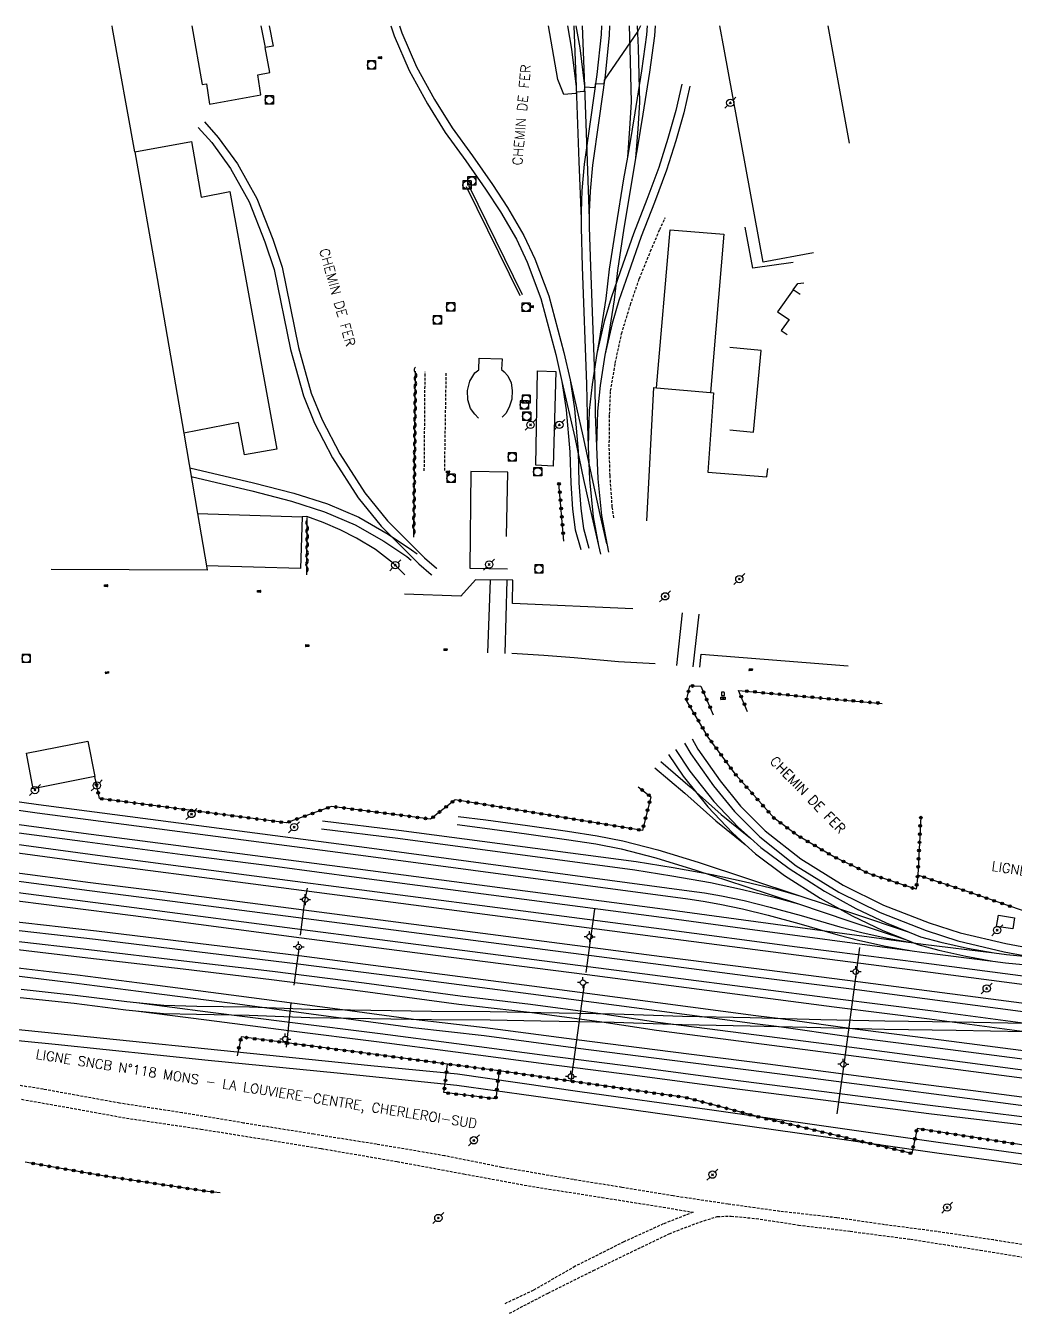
# Model space of a CAD drawing. Header units: millimetres. Extents: x 152999 to 154000, y 121000 to 122000.
# Drawn here: x 153387.1 to 153567.4, y 121765.3 to 122000 of the extents above; entities that cross this region are included whole.
import ezdxf

# ---------------------------------------------------------------- set-up
doc = ezdxf.new("R2010")
doc.units = ezdxf.units.MM
doc.linetypes.add('DASHED', pattern=[0.75, 0.5, -0.25])
doc.layers.get('0').update_dxf_attribs({"linetype": 'CONTINUOUS'})
for name, color, linetype in [('W0004', 5, 'CONTINUOUS'), ('W0006', 2, 'CONTINUOUS'), ('W0008', 7, 'CONTINUOUS'), ('W0014', 7, 'CONTINUOUS'), ('W0017', 7, 'CONTINUOUS'), ('W0020', 2, 'CONTINUOUS'), ('W0021', 2, 'CONTINUOUS'), ('W0070', 7, 'DASHED'), ('W0101', 7, 'CONTINUOUS'), ('W0104', 1, 'CONTINUOUS'), ('W0112', 1, 'DASHED'), ('W0120', 7, 'CONTINUOUS'), ('W0300', 7, 'CONTINUOUS'), ('W0310', 3, 'CONTINUOUS'), ('W0323', 7, 'CONTINUOUS'), ('W0333', 7, 'CONTINUOUS'), ('W0401', 7, 'CONTINUOUS'), ('W0420', 7, 'CONTINUOUS'), ('W0438', 7, 'CONTINUOUS'), ('W0473', 7, 'CONTINUOUS'), ('W0610', 7, 'CONTINUOUS'), ('W0611', 7, 'CONTINUOUS'), ('W0700', 7, 'CONTINUOUS'), ('W0989', 7, 'CONTINUOUS')]:
    doc.layers.add(name, color=color, linetype=linetype)
doc.styles.get("Standard").update_dxf_attribs({"font": 'romans.shx', "width": 0.85})

# ---------------------------------------------------------------- blocks, each defined once
blk = doc.blocks.new('T420')
for p, q in [((0.75, 0.75), (-0.75, 0.75)), ((-0.75, 0.75), (-0.75, -0.75)), ((0.75, 0.75), (0.75, -0.75)), ((0.75, -0.75), (-0.75, -0.75))]:
    blk.add_line(p, q)
blk.add_ellipse((0, 0), major_axis=(-0.53, 0.53), ratio=1, start_param=3.926991, end_param=10.210176)
blk = doc.blocks.new('T401')
for p, q in [((-0.3, 0.3), (0, 0.3)), ((-0.3, -0.25), (-0.3, 0.3)), ((-0.3, 0.15), (0, 0.15)), ((-0.3, 0), (0, 0)), ((0, 0.3), (0, -0.25)), ((-0.3, -0.15), (0, -0.15)), ((-0.3, -0.25), (-0.3, -0.3)), ((-0.3, -0.3), (0, -0.3)), ((0, -0.3), (0, -0.25))]:
    blk.add_line(p, q)
blk = doc.blocks.new('T473')
for p, q in [((-0.166667, 0.166667), (0.166667, -0.166667)), ((-0.166667, -0.166667), (0.166667, 0.166667)), ((0.500001, 0.500001), (1.000002, 1.000002)), ((-1.000002, -1.000002), (-0.500001, -0.500001))]:
    blk.add_line(p, q)
blk.add_ellipse((0, 0), major_axis=(0.471405, 0.471405), ratio=1, start_param=5.4977871438, end_param=11.780972451)
blk = doc.blocks.new('T610')
for p, q in [((-0.500001, 0), (-1.000002, 0)), ((0, 0.500001), (0, 1.000002)), ((0.500001, 0), (1.000002, 0)), ((0, -0.500001), (0, -1.000002))]:
    blk.add_line(p, q)
blk.add_ellipse((0, 0), major_axis=(-0.353554, 0.353554), ratio=1, start_param=3.926990817, end_param=10.2101761242)
blk = doc.blocks.new('T438')
for p, q in [((-0.4, 0.2), (0.4, 0.2)), ((-0.4, -0.2), (-0.4, 0.2)), ((0.15, 1.1), (-0.3, 1.1)), ((-0.3, 1.1), (-0.3, 0.5)), ((-0.3, 0.5), (0.15, 0.5)), ((0.3, 0.65), (0.3, 0.95)), ((0.4, 0.2), (0.4, -0.2))]:
    blk.add_line(p, q)
at = {"flags": 128}
for points in [[(-0.4, -0.2), (0.4, 0.2)], [(0.4, -0.2), (-0.4, -0.2)]]:
    blk.add_lwpolyline(points, dxfattribs=at)
for centre, major_axis, start_param, end_param in [((0.15, 0.95), (0.106, -0.106), 0.785398, 2.356194), ((0.15, 0.65), (0.106, 0.106), 3.926991, 5.497787)]:
    blk.add_ellipse(centre, major_axis=major_axis, ratio=1, start_param=start_param, end_param=end_param)
blk = doc.blocks.new('t323o')
at = {"color": 0, "linetype": 'Continuous'}
for radius in [0.25, 0.15]:
    blk.add_circle((0, 0), radius, dxfattribs=at)
blk = doc.blocks.new('t310o')
at = {"color": 0, "linetype": 'Continuous'}
for centre, start, end in [((-0.5, 0.38), 216.8699, 323.1304), ((0.5, -0.37), 36.8699, 143.1303)]:
    blk.add_arc(centre, 0.625, start, end, dxfattribs=at)

msp = doc.modelspace()

# ---------------------------------------------------------------- linework, layer by layer
at = {"layer": 'W0004'}
for points in [[(153477.21, 121950.74), (153467.41, 121970.61)], [(153467.85, 121970.84), (153477.56, 121950.99)]]:
    msp.add_lwpolyline(points, dxfattribs=at)
at = {"layer": 'W0006'}
for points in [[(153526.93, 121951.85), (153524.09, 121947.87), (153526.22, 121946.46), (153524.78, 121944.43), (153525.86, 121943.73)], [(153515.43, 121926.33), (153519.71, 121925.91), (153521.13, 121940.81), (153515.38, 121941.32)]]:
    msp.add_lwpolyline(points, dxfattribs=at)
at = {"layer": 'W0008'}
msp.add_lwpolyline([(153501.8, 121883.65), (153495.1, 121884.04), (153487.04, 121884.74), (153481.52, 121885.18), (153475.69, 121885.52)], dxfattribs=at)
at = {"layer": 'W0014'}
for points in [[(153475.77, 121894.69), (153475.82, 121898.89), (153469.06, 121898.96), (153466.34, 121896), (153456.08, 121896.39)], [(153497.74, 121893.69), (153475.77, 121894.69), (153475.77, 121894.69)]]:
    msp.add_lwpolyline(points, dxfattribs=at)
at = {"layer": 'W0017'}
for points in [[(153499.14, 122000), (153498.61, 121999.04), (153492.47, 121990.06), (153492.43, 121989.34), (153490.86, 121989.41), (153490.77, 121988.68), (153488.92, 121988.82), (153488.86, 121988.04), (153487.38, 121987.9), (153487.36, 121987.66), (153485.13, 121987.48), (153484.06, 121990.2), (153482.37, 122000)], [(153528.21, 121950.98), (153526.93, 121951.85), (153527.8, 121952.98), (153528.9, 121953.11)], [(153456.19, 121899.92), (153454.11, 121901.96), (153450.8, 121904.48), (153447.35, 121906.59), (153444.35, 121908.07), (153441.26, 121909.46), (153438.3, 121910.5), (153437.47, 121910.48)]]:
    msp.add_lwpolyline(points, dxfattribs=at)
at = {"layer": 'W0020'}
for points in [[(153471.74, 121898.93), (153471.24, 121885.66)], [(153474.43, 121885.56), (153474.79, 121898.9)], [(153506.72, 121892.98), (153505.67, 121883.37)], [(153508.73, 121883.14), (153509.84, 121892.74)]]:
    msp.add_lwpolyline(points, dxfattribs=at)
at = {"layer": 'W0021'}
msp.add_lwpolyline([(153509.93, 121883.05), (153510.18, 121885.45), (153536.96, 121883.31)], dxfattribs=at)
at = {"layer": 'W0070'}
for points in [[(153607.04, 121771.93), (153600, 121772.83), (153592.48, 121774.16), (153583.67, 121775.55), (153571.69, 121777.29), (153563.51, 121778.62), (153553.18, 121780.15), (153543.6, 121781.41), (153534.89, 121782.67), (153524.52, 121783.84), (153515.09, 121785.16), (153505.08, 121786.66), (153495.7, 121788.22), (153486.88, 121789.62), (153473.85, 121791.86), (153463.42, 121793.97), (153451.01, 121796.07), (153439.56, 121797.9), (153426.76, 121799.95), (153415.59, 121801.8), (153404.15, 121803.57), (153390.24, 121806.1), (153383.01, 121807.25)], [(153386.3, 121804.27), (153395.86, 121802.58), (153405.39, 121800.84), (153418.95, 121798.85), (153440.98, 121795.29), (153454.76, 121792.92), (153466.88, 121790.68), (153479.41, 121788.37), (153492.07, 121786.39), (153503.24, 121784.6), (153508.7, 121783.69), (153503.28, 121781.55), (153496.07, 121778.27), (153487.2, 121773.82), (153479.58, 121769.44), (153474.25, 121766.92)], [(153475.22, 121765.26), (153482.27, 121768.94), (153490.52, 121773.05), (153497.3, 121776.37), (153504.36, 121779.75), (153509.25, 121781.65), (153513.12, 121782.91), (153515.66, 121782.96), (153520.19, 121782.54), (153527.94, 121781.35), (153537.33, 121780.21), (153548.34, 121778.77), (153561.04, 121776.76), (153574.18, 121774.66), (153585.5, 121773.1), (153597.19, 121771.11), (153606.81, 121769.9)]]:
    msp.add_lwpolyline(points, dxfattribs=at)
at = {"layer": 'W0101'}
msp.add_lwpolyline([(153500.26, 121909.76), (153501.54, 121934.04), (153502.02, 121934), (153511.9, 121933.12), (153512.46, 121933.07), (153511.37, 121918.59), (153522.17, 121917.76), (153522.34, 121919.3)], dxfattribs=at)
at = {"layer": 'W0104'}
for points in [[(153406.91, 121976.99), (153402.89, 121999.51), (153402.81, 122000)], [(153417.31, 122000), (153419.22, 121989.28), (153420, 121989.43), (153420.53, 121985.7), (153429.93, 121987.42), (153429.34, 121991.03), (153431.55, 121991.45), (153430.68, 121996.02)], [(153429.93, 122000), (153430.68, 121996.02)], [(153431.42, 122000), (153432.13, 121996.26), (153430.68, 121996.02)], [(153530.67, 121958.57), (153521.48, 121956.91), (153514.37, 121995.74), (153513.61, 122000)], [(153533.28, 122000), (153537.15, 121978.58)], [(153406.91, 121976.99), (153417.26, 121978.9), (153419.01, 121968.77), (153424.24, 121969.81), (153432.83, 121922.78), (153426.95, 121921.74), (153425.86, 121927.67), (153415.86, 121925.7)], [(153406.91, 121976.99), (153411.02, 121953.93), (153415.86, 121925.7)], [(153502.02, 121934), (153504.53, 121962.77), (153514.34, 121961.98), (153511.9, 121933.12)], [(153469.58, 121928.44), (153468.91, 121929.21), (153468.15, 121930.24), (153467.64, 121931.77), (153467.58, 121933.52), (153468, 121935.23), (153468.93, 121936.71), (153469.63, 121937.29), (153469.7, 121939.37), (153473.92, 121939.27), (153473.79, 121937.35), (153474.29, 121936.9), (153474.91, 121936.16), (153475.53, 121934.87), (153475.74, 121933.47), (153475.68, 121931.9), (153475.19, 121930.45), (153474.58, 121929.32), (153473.93, 121928.65)], [(153415.86, 121925.7), (153418.38, 121911.06)], [(153418.38, 121911.06), (153420.01, 121901.54)], [(153418.38, 121911.06), (153437.47, 121910.48), (153437.16, 121901.02), (153420.01, 121901.54)], [(153420.01, 121901.54), (153420.15, 121900.75), (153391.67, 121900.87)]]:
    msp.add_lwpolyline(points, dxfattribs=at)
for points in [[(153387.18, 121867.38), (153398.34, 121869.54), (153399.62, 121863.11), (153388.38, 121860.9)], [(153564.37, 121837.82), (153567.32, 121837.35), (153566.99, 121835.33), (153564.01, 121835.75)]]:
    msp.add_lwpolyline(points, close=True, dxfattribs=at)
at = {"layer": 'W0112'}
for points in [[(153494.27, 121910.27), (153494.27, 121910.27), (153493.98, 121912.25), (153493.57, 121917.99), (153493.43, 121923.23), (153493.49, 121929.1), (153493.68, 121933.41), (153494.52, 121938.48), (153495.67, 121943.83), (153497.28, 121949.12), (153498.93, 121953.91), (153500.96, 121958.89), (153502.63, 121962.84), (153503.64, 121965.02)], [(153459.71, 121918.83), (153459.86, 121936.89)], [(153463.65, 121936.65), (153463.36, 121918.78)]]:
    msp.add_lwpolyline(points, dxfattribs=at)
at = {"layer": 'W0120'}
for points in [[(153138.52, 121814.54), (153173.55, 121829.51), (153175.94, 121828.84), (153194.97, 121801.79), (153195.78, 121801.34), (153211.35, 121802.77), (153238.94, 121805.27), (153285.2, 121809.62), (153330.42, 121813.73), (153376.21, 121817.96), (153449.97, 121810.46), (153465.78, 121808.89), (153488.06, 121805.67), (153511.7, 121802.42), (153553.38, 121796.47), (153591.49, 121791.2), (153629.59, 121785.97), (153666.46, 121780.79), (153686.13, 121777.92)], [(153685.86, 121775.95), (153638.54, 121782.63), (153614.6, 121786), (153590.54, 121789.29), (153564.46, 121792.96), (153553.17, 121794.44), (153532.43, 121797.45), (153510.01, 121800.58), (153493.59, 121802.9), (153465.65, 121806.81), (153443.84, 121809.02), (153420.3, 121811.33), (153392.42, 121814.26), (153376.39, 121815.87)]]:
    msp.add_lwpolyline(points, dxfattribs=at)
at = {"layer": 'W0300'}
msp.add_lwpolyline([(153526.96, 121956.86), (153519.62, 121955.82), (153518.21, 121963.27)], dxfattribs=at)
at = {"layer": 'W0310'}
for points in [[(153457.79, 121906.74), (153458.1, 121937.02)], [(153438.31, 121899.88), (153438.38, 121910.35)]]:
    msp.add_lwpolyline(points, dxfattribs=at)
at = {"layer": 'W0323'}
for points in [[(153485.17, 121906.01), (153484.26, 121916.59)], [(153605.17, 121832.94), (153595.04, 121833.5), (153586.58, 121834.51), (153576.88, 121836.16), (153568.41, 121838.79), (153558.88, 121842.1), (153549.66, 121845.13), (153549.39, 121842.58), (153540.86, 121845.39), (153534.38, 121848.49), (153527.76, 121852.36), (153523.48, 121855.53), (153516.54, 121863.34), (153511.46, 121870.32), (153507.49, 121877.01), (153508.11, 121879.64), (153510.1, 121879.61)], [(153510.1, 121879.61), (153512.4, 121874.38)], [(153518.65, 121874.94), (153517.01, 121878.82)], [(153517.01, 121878.82), (153534.91, 121877.16), (153543.16, 121876.46)], [(153498.72, 121861.25), (153501.02, 121859.4), (153499.48, 121853.29), (153474.67, 121857.37), (153465.33, 121858.87), (153460.86, 121855.37), (153442.78, 121857.67), (153434.6, 121854.67), (153400.49, 121859.12), (153399.62, 121863.11)], [(153550.22, 121855.77), (153550.22, 121855.77), (153549.66, 121845.13)], [(153588.81, 121792.8), (153549.55, 121798.93), (153548.61, 121794.39), (153520.38, 121801.14), (153507.31, 121804.62), (153505.13, 121804.88), (153473.37, 121809.46), (153463.94, 121810.7), (153450.9, 121812.41), (153426.34, 121815.63), (153425.6, 121812.18)], [(153473.37, 121809.46), (153472.73, 121804.35), (153463.28, 121805.51), (153463.94, 121810.7)], [(153422.51, 121787.19), (153420.17, 121787.49), (153401.44, 121790.28), (153386.92, 121792.83)]]:
    msp.add_lwpolyline(points, dxfattribs=at)
at = {"layer": 'W0333'}
msp.add_lwpolyline([(153483.68, 121936.98), (153483.18, 121919.72), (153480.07, 121919.89), (153480.32, 121937.08)], close=True, dxfattribs=at)
msp.add_lwpolyline([(153474.69, 121906.86), (153474.93, 121918.62), (153468.21, 121918.72), (153468.01, 121901.12), (153474.85, 121901)], dxfattribs=at)
at = {"layer": 'W0611'}
for points in [[(153437.15, 121834.21), (153437.9, 121840.37), (153438.39, 121842.78)], [(153490.76, 121838.92), (153489.15, 121827.37)], [(153435.98, 121825.06), (153436.96, 121832.2)], [(153534.99, 121801.6), (153536.23, 121810.63), (153539.1, 121831.96)], [(153488.84, 121825.21), (153486.43, 121807.58)], [(153434.6, 121813.76), (153435.43, 121821.79)]]:
    msp.add_lwpolyline(points, dxfattribs=at)
at = {"layer": 'W0700'}
for points in [[(153453.62, 122000), (153454.21, 121998.17), (153456.92, 121991.82), (153460.27, 121985.78), (153463.51, 121980.53), (153467.27, 121975.4), (153470.88, 121970.23), (153473.58, 121966.06), (153476.5, 121961.07), (153478.49, 121956.9), (153480.97, 121950.3), (153483.66, 121940.07), (153484.8, 121935.15), (153487.16, 121924.9), (153488.75, 121917.3), (153490.23, 121910.55), (153491.84, 121903.65)], [(153455.2, 122000), (153455.63, 121998.7), (153458.28, 121992.49), (153461.57, 121986.54), (153464.76, 121981.38), (153468.5, 121976.28), (153472.13, 121971.07), (153474.87, 121966.85), (153477.83, 121961.78), (153479.88, 121957.49), (153482.41, 121950.76), (153485.13, 121940.43), (153486.28, 121935.44), (153488.64, 121925.22), (153490.23, 121917.61), (153491.71, 121910.88), (153492.94, 121905.57)], [(153485.82, 122000), (153486.57, 121995.75), (153487.4, 121988.85)], [(153486.97, 122000), (153487.4, 121988.85), (153487.91, 121975.25), (153488.28, 121964.78)], [(153487.35, 122000), (153488.06, 121995.97), (153488.9, 121988.96)], [(153491.99, 122000), (153491.94, 121998.39), (153491.16, 121991.09), (153490.01, 121982.92), (153488.86, 121974.75), (153488.41, 121969.96), (153488.29, 121966.08), (153488.28, 121964.78), (153488.28, 121963.22), (153488.51, 121956.06), (153489.3, 121934.64), (153489.37, 121929.06), (153489.58, 121923.27)], [(153488.48, 122000), (153488.9, 121988.96), (153489.42, 121975.3), (153489.79, 121964.82)], [(153493.5, 122000), (153493.44, 121998.29), (153492.66, 121990.91), (153491.51, 121982.71), (153490.36, 121974.57), (153489.92, 121969.87), (153489.79, 121966.05), (153489.79, 121964.82), (153489.79, 121963.25), (153490.02, 121956.12), (153490.81, 121934.68), (153490.88, 121929.1), (153491.09, 121923.28)], [(153500.31, 122000), (153500.19, 121998.33), (153499.28, 121991.76), (153498.07, 121984.11), (153497.1, 121978.16), (153496.73, 121976.03), (153496.05, 121972.06), (153494.61, 121963.35), (153493.43, 121955.6), (153492.81, 121950.26), (153491.6, 121942.62), (153491.15, 121940.24)], [(153501.82, 122000), (153501.7, 121998.17), (153500.78, 121991.54), (153499.56, 121983.87), (153498.59, 121977.91), (153498.23, 121975.83), (153497.54, 121971.81), (153496.1, 121963.12), (153494.93, 121955.4), (153494.31, 121950.05), (153493.09, 121942.39), (153492.64, 121939.96)], [(153497.03, 122000), (153497.17, 121995.94), (153497.43, 121986.04), (153497.14, 121981.29), (153496.73, 121976.03)], [(153498.54, 122000), (153498.68, 121995.98), (153498.94, 121986.01), (153498.65, 121981.19), (153498.23, 121975.83)], [(153506.65, 121989.32), (153505.56, 121984.52), (153504.13, 121979.43), (153502.44, 121974.14), (153500.27, 121968.33), (153497.85, 121962.07), (153495.46, 121955.29), (153493.75, 121950.37), (153492.49, 121946.09), (153491.15, 121940.24), (153490.3, 121934.58), (153489.76, 121929.84), (153489.58, 121923.27), (153489.83, 121917.29), (153490.52, 121910.49), (153491.48, 121905.23), (153491.48, 121905.23)], [(153508.13, 121988.99), (153507.03, 121984.15), (153505.58, 121978.99), (153503.87, 121973.65), (153501.68, 121967.8), (153499.27, 121961.55), (153496.88, 121954.79), (153495.19, 121949.91), (153493.95, 121945.71), (153492.64, 121939.96), (153491.8, 121934.39), (153491.27, 121929.74), (153491.09, 121923.28), (153491.34, 121917.4), (153492.02, 121910.71), (153493.3, 121904.05)], [(153418.5, 121981.46), (153420.96, 121978.69), (153424.36, 121973.99), (153427.81, 121967.87), (153430.66, 121960.6), (153432.35, 121955.57), (153435.3, 121940.97), (153437.67, 121932.55), (153439.68, 121927.52), (153443, 121921.22), (153447.65, 121913.93), (153451.85, 121908.74), (153458.72, 121901.88), (153460.98, 121899.93), (153461.07, 121899.86)], [(153419.63, 121982.46), (153422.14, 121979.63), (153425.63, 121974.81), (153429.17, 121968.52), (153432.08, 121961.12), (153433.81, 121955.96), (153436.77, 121941.32), (153439.11, 121933.04), (153441.06, 121928.15), (153444.31, 121921.98), (153448.88, 121914.82), (153452.97, 121909.75), (153459.75, 121902.99), (153461.93, 121901.11), (153462, 121901.06)], [(153484.8, 121935.15), (153485.58, 121929.97), (153486.24, 121922.33), (153486.4, 121916.59), (153486.73, 121911.84), (153487.22, 121908.11), (153488.25, 121904.48)], [(153486.28, 121935.44), (153487.08, 121930.15), (153487.75, 121922.42), (153487.91, 121916.66), (153488.23, 121911.99), (153488.71, 121908.34), (153489.7, 121904.78)], [(153416.95, 121919.4), (153428.6, 121916.68), (153435.92, 121914.78), (153442.04, 121912.81), (153447.8, 121910.39), (153453.12, 121907.28), (153457.39, 121904.47), (153458.4, 121903.71)], [(153417.22, 121917.79), (153428.24, 121915.21), (153435.5, 121913.32), (153441.52, 121911.39), (153447.13, 121909.03), (153452.32, 121906), (153456.53, 121903.23), (153457.32, 121902.59)], [(153505.52, 121868.03), (153508.09, 121864.1), (153512.52, 121858.57), (153516.92, 121853.91), (153519.17, 121851.88), (153521.05, 121850.19), (153526.22, 121846.33), (153532.67, 121842.23), (153538.4, 121839.04), (153543.93, 121836.45), (153548.12, 121834.75), (153550.18, 121833.91), (153553.86, 121832.95), (153558.75, 121831.84), (153563.61, 121830.95)], [(153507.16, 121869.19), (153508.32, 121867.24), (153512.42, 121861.44), (153516.24, 121856.72), (153520.88, 121852.1), (153527.52, 121846.86), (153535.31, 121842.02), (153542.83, 121838.31), (153551.23, 121835.04), (153556.98, 121833.19), (153565.44, 121831.17), (153576.15, 121829.17), (153591.94, 121826.34), (153604.87, 121824.33)], [(153508.52, 121870), (153509.58, 121868.08), (153513.62, 121862.35), (153517.36, 121857.74), (153521.88, 121853.23), (153528.38, 121848.1), (153536.05, 121843.34), (153543.45, 121839.69), (153551.73, 121836.46), (153557.38, 121834.64), (153565.75, 121832.65), (153576.42, 121830.65), (153592.19, 121827.82), (153605.08, 121825.83)], [(153299.74, 121866.82), (153312.46, 121864.86), (153316.59, 121864.27), (153327.84, 121862.66), (153341.52, 121860.69), (153360.85, 121857.85), (153379.92, 121855.15), (153397.58, 121852.82), (153415.79, 121850.42), (153433.08, 121848.19), (153447.57, 121846.27), (153478.12, 121842.26), (153504.54, 121838.79), (153517.93, 121836.99), (153548.9, 121832.8), (153550.63, 121832.57), (153563.61, 121830.95), (153565.84, 121830.68), (153572.81, 121829.99), (153583.06, 121829.34), (153591.68, 121828.76), (153605.05, 121828.03)], [(153502.8, 121865.86), (153508.17, 121861.23), (153513.83, 121856.21), (153519.17, 121851.88)], [(153504.2, 121867.13), (153506.88, 121863.2), (153511.38, 121857.58), (153515.87, 121852.83), (153518.18, 121850.74), (153520.09, 121849.02), (153525.36, 121845.09), (153531.9, 121840.93), (153537.71, 121837.7), (153543.33, 121835.06), (153547.61, 121833.33), (153549.71, 121832.47), (153553.5, 121831.48), (153558.45, 121830.36), (153563.38, 121829.46)], [(153283.7, 121863.94), (153305.19, 121860.46), (153327.07, 121857.32), (153349.68, 121854.16), (153374.32, 121850.74), (153399.95, 121847.27), (153427.1, 121843.71), (153502.75, 121833.86), (153527.48, 121830.59), (153550.6, 121827.65), (153574.21, 121824.53), (153596.3, 121821.74), (153597.36, 121821.59), (153605.28, 121820.51)], [(153283.94, 121865.43), (153305.42, 121861.96), (153327.28, 121858.82), (153349.89, 121855.66), (153374.53, 121852.23), (153400.15, 121848.77), (153427.3, 121845.21), (153502.95, 121835.36), (153527.67, 121832.09), (153550.79, 121829.15), (153574.41, 121826.03), (153596.5, 121823.24), (153597.51, 121823.1), (153605.48, 121822)], [(153299.51, 121865.32), (153312.24, 121863.37), (153316.4, 121862.77), (153327.63, 121861.17), (153341.31, 121859.19), (153360.63, 121856.35), (153379.72, 121853.65), (153397.39, 121851.32), (153415.6, 121848.92), (153432.88, 121846.69), (153447.37, 121844.77), (153477.93, 121840.76), (153504.34, 121837.29), (153517.73, 121835.49), (153548.64, 121831.32), (153550.44, 121831.07), (153563.38, 121829.46), (153565.67, 121829.18), (153572.68, 121828.49), (153582.96, 121827.83), (153591.58, 121827.26), (153604.96, 121826.52)], [(153316.59, 121864.27), (153320.77, 121863.84), (153326.33, 121863.36), (153331.27, 121863.07), (153337.39, 121862.89), (153343.1, 121862.82), (153347.87, 121862.76), (153352.36, 121862.53), (153358.43, 121862.1), (153364.01, 121861.52), (153371.07, 121860.58), (153389.36, 121858.02), (153449.25, 121850.18), (153507.99, 121842.3), (153510.78, 121841.89), (153513.9, 121841.34), (153518.05, 121840.49), (153522.75, 121839.32), (153528.4, 121837.77), (153535.48, 121835.73), (153539.47, 121834.71), (153544.08, 121833.65), (153548.9, 121832.8)], [(153501.72, 121864.73), (153507.18, 121860.1), (153512.86, 121855.06), (153518.18, 121850.74)], [(153316.4, 121862.77), (153320.62, 121862.33), (153326.22, 121861.86), (153331.2, 121861.56), (153337.36, 121861.38), (153343.09, 121861.31), (153347.83, 121861.25), (153352.27, 121861.03), (153358.3, 121860.6), (153363.83, 121860.02), (153370.87, 121859.09), (153389.16, 121856.52), (153449.05, 121848.68), (153507.78, 121840.81), (153510.54, 121840.4), (153513.61, 121839.86), (153517.71, 121839.02), (153522.37, 121837.86), (153527.99, 121836.32), (153535.08, 121834.27), (153539.11, 121833.24), (153543.78, 121832.17), (153548.64, 121831.32)], [(153281.47, 121859.77), (153298.3, 121857.35), (153315.15, 121854.96), (153349.19, 121850.32), (153383.21, 121845.89), (153398.87, 121843.81), (153412.1, 121842.13), (153503.02, 121830.32), (153519.81, 121828.17), (153538.76, 121825.76), (153572.75, 121821.32), (153587.95, 121819.32), (153604.65, 121817.17)], [(153281.04, 121856.17), (153311.22, 121851.84), (153330.69, 121849.24), (153355.29, 121845.91), (153381.83, 121842.45), (153406.84, 121839.26), (153437.52, 121835.24), (153461.92, 121832.07), (153489.61, 121828.5), (153534.6, 121822.63), (153551.98, 121820.44), (153573.88, 121817.53), (153603.93, 121813.65)], [(153281.26, 121858.28), (153298.09, 121855.85), (153314.95, 121853.46), (153348.99, 121848.83), (153383.02, 121844.4), (153398.67, 121842.31), (153411.91, 121840.63), (153502.82, 121828.82), (153519.61, 121826.67), (153538.56, 121824.26), (153572.55, 121819.82), (153587.76, 121817.82), (153604.46, 121815.67)], [(153280.83, 121854.67), (153311.02, 121850.34), (153330.49, 121847.74), (153355.1, 121844.41), (153381.64, 121840.95), (153406.64, 121837.76), (153437.32, 121833.74), (153461.73, 121830.57), (153489.42, 121827), (153534.41, 121821.13), (153551.79, 121818.95), (153573.69, 121816.03), (153603.72, 121812.15)], [(153441.18, 121855.07), (153455.05, 121853.35), (153498.32, 121847.62), (153505.1, 121846.52), (153512.16, 121845.25), (153518.05, 121843.99), (153524.14, 121842.5), (153528.35, 121841.32)], [(153465.69, 121854.35), (153470.75, 121853.73), (153478.33, 121852.67), (153485.62, 121851.63), (153490.95, 121850.83), (153495.58, 121849.91), (153501.89, 121848.29), (153509.18, 121846.05), (153518.13, 121843.12), (153527.91, 121839.88), (153537.11, 121836.83), (153547.61, 121833.33)], [(153465.88, 121855.85), (153470.95, 121855.23), (153478.54, 121854.16), (153485.84, 121853.13), (153491.21, 121852.32), (153495.92, 121851.38), (153502.3, 121849.74), (153509.64, 121847.49), (153518.6, 121844.55), (153528.35, 121841.32), (153537.58, 121838.26), (153548.12, 121834.75)], [(153440.99, 121853.57), (153454.86, 121851.86), (153498.1, 121846.13), (153504.85, 121845.03), (153511.87, 121843.77), (153517.71, 121842.52), (153523.76, 121841.04), (153527.91, 121839.88)], [(153282.82, 121847.12), (153302.98, 121844.64), (153321.69, 121842.38), (153359.95, 121837.93), (153380.42, 121835.68), (153399.76, 121833.48), (153436.72, 121828.96), (153457.18, 121826.34), (153479.13, 121823.47), (153502.1, 121820.45), (153519.96, 121818.07), (153524.42, 121817.53), (153537.11, 121815.72), (153553.75, 121813.61), (153574.84, 121810.85), (153590.36, 121808.87)], [(153283, 121848.62), (153303.17, 121846.14), (153321.86, 121843.88), (153360.11, 121839.43), (153380.59, 121837.18), (153399.94, 121834.98), (153436.91, 121830.46), (153457.38, 121827.84), (153479.33, 121824.97), (153502.3, 121821.94), (153520.15, 121819.57), (153524.62, 121819.03), (153537.31, 121817.21), (153553.95, 121815.11), (153575.03, 121812.35), (153590.56, 121810.37)], [(153282.45, 121845.16), (153299.91, 121842.91), (153317.73, 121840.74), (153334.92, 121838.63), (153351.25, 121836.81), (153384.73, 121833.18), (153398.54, 121831.57), (153415.89, 121829.54), (153432.06, 121827.63), (153448.72, 121825.49), (153466.22, 121823.11), (153479.07, 121821.63), (153492.26, 121819.88), (153502.26, 121818.35), (153533.53, 121814.3), (153567.89, 121809.79), (153590.09, 121806.89)], [(153282.25, 121843.66), (153299.72, 121841.41), (153317.54, 121839.24), (153334.75, 121837.13), (153351.08, 121835.31), (153384.56, 121831.68), (153398.37, 121830.07), (153415.72, 121828.04), (153431.88, 121826.13), (153448.52, 121823.99), (153466.03, 121821.61), (153478.89, 121820.13), (153492.05, 121818.38), (153502.05, 121816.86), (153533.34, 121812.8), (153567.7, 121808.29), (153589.89, 121805.4)], [(153283.76, 121832.9), (153293.1, 121833.31), (153303.42, 121833.52), (153314.27, 121833.49), (153327.38, 121833.13), (153337.96, 121832.61), (153350.18, 121831.76), (153362.07, 121830.77), (153373.97, 121829.58), (153384.08, 121828.44), (153396.5, 121826.96), (153409.68, 121825.25), (153425.87, 121823.16), (153440.64, 121821.17), (153444.77, 121820.62), (153457.77, 121818.87), (153470.81, 121817.39), (153487.94, 121815.12), (153504.57, 121812.99), (153522.34, 121810.73), (153543.46, 121807.96), (153562.16, 121805.55), (153589.57, 121801.99)], [(153283.83, 121831.39), (153293.14, 121831.8), (153303.43, 121832.01), (153314.25, 121831.98), (153327.33, 121831.62), (153337.87, 121831.1), (153350.06, 121830.26), (153361.93, 121829.27), (153373.81, 121828.08), (153383.91, 121826.94), (153396.31, 121825.47), (153409.49, 121823.75), (153425.67, 121821.67), (153440.44, 121819.67), (153444.57, 121819.12), (153457.59, 121817.37), (153470.62, 121815.89), (153487.74, 121813.62), (153504.38, 121811.49), (153522.15, 121809.24), (153543.26, 121806.46), (153561.97, 121804.05), (153589.37, 121800.49)], [(153386.21, 121824.33), (153396.05, 121823.27), (153405.48, 121822.1), (153407.25, 121821.93), (153412.25, 121821.45), (153418.22, 121821.28), (153427.85, 121821.1), (153438.89, 121820.72), (153461.03, 121820.32), (153471.71, 121820.25), (153480.95, 121820.09), (153494.36, 121819.85), (153506.77, 121819.43), (153519.14, 121819.16), (153532, 121818.85), (153543.64, 121818.58), (153556.68, 121818.4), (153569.23, 121818.14), (153583.72, 121817.77), (153592.5, 121817.57), (153602.96, 121817.38), (153613.33, 121817.16)], [(153386.06, 121822.83), (153395.88, 121821.77), (153405.32, 121820.6), (153407.14, 121820.43), (153412.16, 121819.94), (153418.18, 121819.77), (153427.81, 121819.59), (153438.85, 121819.21), (153461.01, 121818.81), (153471.69, 121818.74), (153480.93, 121818.58), (153494.33, 121818.34), (153506.73, 121817.92), (153519.11, 121817.65), (153531.97, 121817.34), (153543.62, 121817.07), (153556.65, 121816.89), (153569.19, 121816.63), (153583.68, 121816.26), (153592.47, 121816.06), (153602.93, 121815.87), (153613.3, 121815.65)], [(153407.25, 121821.93), (153420.23, 121820.24), (153435.21, 121818.32), (153451.68, 121816.26), (153465.58, 121814.45), (153482.09, 121812.24), (153498.25, 121810.2), (153515.53, 121807.87), (153534.52, 121805.46), (153551.9, 121803.2), (153567.73, 121801.27), (153589.42, 121798.39)], [(153407.14, 121820.43), (153420.02, 121818.74), (153435.02, 121816.82), (153451.49, 121814.76), (153465.38, 121812.95), (153481.9, 121810.75), (153498.06, 121808.7), (153515.33, 121806.37), (153534.33, 121803.96), (153551.71, 121801.7), (153567.54, 121799.77), (153589.21, 121796.89)]]:
    msp.add_lwpolyline(points, dxfattribs=at)

# ---------------------------------------------------------------- block references
at = {"layer": 'W0310'}
for p, rotation in [((153458.09, 121935.23), 89.41164401180149), ((153458.1, 121936.73), 89.41164401180149), ((153458.07, 121933.73), 89.41164401180149), ((153458.04, 121930.73), 89.41164401180149), ((153458.05, 121932.23), 89.41164401180149), ((153458.02, 121929.23), 89.41164401180149), ((153457.99, 121926.23), 89.41164401180149), ((153458.01, 121927.73), 89.41164401180149), ((153457.96, 121923.24), 89.41164401180149), ((153457.98, 121924.74), 89.41164401180149), ((153457.95, 121921.74), 89.41164401180149), ((153457.92, 121918.74), 89.41164401180149), ((153457.93, 121920.24), 89.41164401180149), ((153457.9, 121917.24), 89.41164401180149), ((153457.87, 121914.24), 89.41164401180149), ((153457.89, 121915.74), 89.41164401180149), ((153457.85, 121912.74), 89.41164401180149), ((153457.82, 121909.74), 89.41164401180149), ((153457.84, 121911.24), 89.41164401180149), ((153438.36, 121907.38), 89.62784810238216), ((153438.37, 121908.88), 89.62784810238216), ((153457.81, 121908.24), 89.41164401180149), ((153438.35, 121905.88), 89.62784810238216), ((153438.33, 121902.88), 89.62784810238216), ((153438.34, 121904.38), 89.62784810238216), ((153438.32, 121901.38), 89.62784810238216)]:
    msp.add_blockref('t310o', p, dxfattribs=dict(at, rotation=rotation))
at = {"layer": 'W0323'}
for p, rotation in [((153484.27, 121916.47), 94.91107413372512), ((153484.4, 121914.97), 94.91107413372512), ((153484.53, 121913.48), 94.91107413372512), ((153484.66, 121911.98), 94.91107413372512), ((153484.79, 121910.49), 94.91107413372512), ((153484.92, 121908.99), 94.91107413372512), ((153485.04, 121907.5), 94.91107413372512), ((153508.6, 121879.63), 359.1922580349867), ((153507.54, 121877.19), 76.85772627641748), ((153507.88, 121878.65), 76.85772627641748), ((153510.59, 121878.5), 293.7843626800816), ((153511.19, 121877.13), 293.7843626800816), ((153517.48, 121877.7), 112.9898538937383), ((153518.5, 121878.68), 354.7034561401679), ((153519.99, 121878.54), 354.7034561401679), ((153521.49, 121878.4), 354.7034561401679), ((153522.98, 121878.27), 354.7034561401679), ((153524.47, 121878.13), 354.7034561401679), ((153525.97, 121877.99), 354.7034561401679), ((153527.46, 121877.85), 354.7034561401679), ((153528.95, 121877.71), 354.7034561401679), ((153530.45, 121877.57), 354.7034561401679), ((153531.94, 121877.44), 354.7034561401679), ((153533.43, 121877.3), 354.7034561401679), ((153534.93, 121877.16), 355.1840037773513), ((153536.42, 121877.03), 355.1840037773513), ((153508.16, 121875.88), 120.652781698381), ((153511.8, 121875.75), 293.7843626800816), ((153518.07, 121876.32), 112.9898538937383), ((153537.92, 121876.91), 355.1840037773513), ((153539.41, 121876.78), 355.1840037773513), ((153540.91, 121876.65), 355.1840037773513), ((153542.4, 121876.53), 355.1840037773513), ((153508.93, 121874.59), 120.652781698381), ((153509.69, 121873.3), 120.652781698381), ((153510.46, 121872.01), 120.652781698381), ((153511.22, 121870.72), 120.652781698381), ((153512.07, 121869.48), 126.0517836510375), ((153512.95, 121868.27), 126.0517836510375), ((153513.83, 121867.06), 126.0517836510375), ((153514.71, 121865.84), 126.0517836510375), ((153515.6, 121864.63), 126.0517836510375), ((153516.48, 121863.42), 126.0517836510375), ((153399.94, 121861.64), 102.2283294565707), ((153499.45, 121860.66), 321.2695354132623), ((153517.47, 121862.29), 131.6135053704168), ((153518.47, 121861.17), 131.6135053704168), ((153400.26, 121860.17), 102.2283294565707), ((153400.91, 121859.07), 172.5624166147274), ((153402.4, 121858.87), 172.5624166147274), ((153403.88, 121858.68), 172.5624166147274), ((153405.37, 121858.49), 172.5624166147274), ((153406.86, 121858.29), 172.5624166147274), ((153464.87, 121858.5), 218.070925001929), ((153466.23, 121858.72), 170.8920267973475), ((153467.71, 121858.48), 170.8920267973475), ((153469.19, 121858.25), 170.8920267973475), ((153500.62, 121859.72), 321.2695354132623), ((153500.78, 121858.44), 255.8337144013911), ((153519.46, 121860.05), 131.6135053704168), ((153520.46, 121858.93), 131.6135053704168), ((153408.35, 121858.1), 172.5624166147274), ((153409.83, 121857.9), 172.5624166147274), ((153411.32, 121857.71), 172.5624166147274), ((153412.81, 121857.52), 172.5624166147274), ((153414.3, 121857.32), 172.5624166147274), ((153415.78, 121857.13), 172.5624166147274), ((153417.27, 121856.93), 172.5624166147274), ((153418.76, 121856.74), 172.5624166147274), ((153420.25, 121856.54), 172.5624166147274), ((153421.73, 121856.35), 172.5624166147274), ((153423.22, 121856.16), 172.5624166147274), ((153424.71, 121855.96), 172.5624166147274), ((153437.91, 121855.88), 200.1111968084596), ((153439.32, 121856.4), 200.1111968084596), ((153440.73, 121856.91), 200.1111968084596), ((153442.13, 121857.43), 200.1111968084596), ((153443.59, 121857.56), 172.7607517041463), ((153445.07, 121857.38), 172.7607517041463), ((153446.56, 121857.19), 172.7607517041463), ((153448.05, 121857), 172.7607517041463), ((153449.54, 121856.81), 172.7607517041463), ((153451.03, 121856.62), 172.7607517041463), ((153452.51, 121856.43), 172.7607517041463), ((153454, 121856.24), 172.7607517041463), ((153455.49, 121856.05), 172.7607517041463), ((153462.5, 121856.65), 218.070925001929), ((153463.69, 121857.58), 218.070925001929), ((153470.67, 121858.01), 170.8920267973475), ((153472.15, 121857.77), 170.8920267973475), ((153473.64, 121857.53), 170.8920267973475), ((153475.12, 121857.29), 170.6662031008738), ((153476.6, 121857.05), 170.6662031008738), ((153478.08, 121856.81), 170.6662031008738), ((153479.56, 121856.56), 170.6662031008738), ((153481.04, 121856.32), 170.6662031008738), ((153482.52, 121856.08), 170.6662031008738), ((153500.41, 121856.99), 255.8337144013911), ((153521.45, 121857.8), 131.6135053704168), ((153522.45, 121856.68), 131.6135053704168), ((153426.2, 121855.77), 172.5624166147274), ((153427.68, 121855.57), 172.5624166147274), ((153429.17, 121855.38), 172.5624166147274), ((153430.66, 121855.19), 172.5624166147274), ((153432.14, 121854.99), 172.5624166147274), ((153433.63, 121854.8), 172.5624166147274), ((153435.09, 121854.85), 200.1111968084596), ((153436.5, 121855.37), 200.1111968084596), ((153456.98, 121855.86), 172.7607517041463), ((153458.47, 121855.67), 172.7607517041463), ((153459.95, 121855.49), 172.7607517041463), ((153461.32, 121855.73), 218.070925001929), ((153484, 121855.83), 170.6662031008738), ((153485.48, 121855.59), 170.6662031008738), ((153486.96, 121855.35), 170.6662031008738), ((153488.44, 121855.1), 170.6662031008738), ((153489.92, 121854.86), 170.6662031008738), ((153491.4, 121854.62), 170.6662031008738), ((153492.88, 121854.37), 170.6662031008738), ((153494.36, 121854.13), 170.6662031008738), ((153495.84, 121853.89), 170.6662031008738), ((153497.32, 121853.64), 170.6662031008738), ((153499.67, 121854.08), 255.8337144013911), ((153500.04, 121855.53), 255.8337144013911), ((153523.45, 121855.56), 131.6135053704168), ((153524.65, 121854.66), 143.4890560605167), ((153525.85, 121853.77), 143.4890560605167), ((153550.13, 121854.12), 266.9775238890419), ((153550.21, 121855.62), 266.9775238890419), ((153498.8, 121853.4), 170.6662031008738), ((153527.06, 121852.88), 143.4890560605167), ((153528.3, 121852.04), 149.6849149471455), ((153529.6, 121851.28), 149.6849149471455), ((153550.05, 121852.62), 266.9775238890419), ((153530.89, 121850.53), 149.6849149471455), ((153532.18, 121849.77), 149.6849149471455), ((153533.48, 121849.01), 149.6849149471455), ((153549.9, 121849.63), 266.9775238890419), ((153549.97, 121851.12), 266.9775238890419), ((153534.79, 121848.29), 154.4694426254427), ((153536.15, 121847.64), 154.4694426254427), ((153537.5, 121847), 154.4694426254427), ((153549.74, 121846.63), 266.9775238890419), ((153549.82, 121848.13), 266.9775238890419), ((153538.85, 121846.35), 154.4694426254427), ((153540.21, 121845.7), 154.4694426254427), ((153541.6, 121845.15), 161.764729397503), ((153543.02, 121844.68), 161.764729397503), ((153544.45, 121844.21), 161.764729397503), ((153549.63, 121844.86), 264.0249017097733), ((153550.83, 121844.75), 161.7666514459287), ((153552.25, 121844.28), 161.7666514459287), ((153545.87, 121843.74), 161.764729397503), ((153547.3, 121843.27), 161.764729397503), ((153548.72, 121842.8), 161.764729397503), ((153549.47, 121843.37), 264.0249017097733), ((153553.67, 121843.81), 161.7666514459287), ((153555.1, 121843.34), 161.7666514459287), ((153556.52, 121842.87), 161.7666514459287), ((153557.95, 121842.4), 161.7666514459287), ((153559.37, 121841.92), 160.9079524083191), ((153560.79, 121841.43), 160.9079524083191), ((153562.21, 121840.94), 160.9079524083191), ((153563.62, 121840.45), 160.9079524083191), ((153565.04, 121839.96), 160.9079524083191), ((153566.46, 121839.47), 160.9079524083191), ((153425.91, 121813.64), 257.780687076434), ((153426.23, 121815.11), 257.780687076434), ((153427.3, 121815.51), 172.5369763029696), ((153428.79, 121815.31), 172.5369763029696), ((153430.28, 121815.12), 172.5369763029696), ((153431.76, 121814.92), 172.5369763029696), ((153433.25, 121814.73), 172.5369763029696), ((153434.74, 121814.53), 172.5369763029696), ((153436.23, 121814.34), 172.5369763029696), ((153437.71, 121814.14), 172.5369763029696), ((153439.2, 121813.95), 172.5369763029696), ((153440.69, 121813.75), 172.5369763029696), ((153442.17, 121813.56), 172.5369763029696), ((153443.66, 121813.36), 172.5369763029696), ((153445.15, 121813.17), 172.5369763029696), ((153446.64, 121812.97), 172.5369763029696), ((153448.12, 121812.78), 172.5369763029696), ((153449.61, 121812.58), 172.5369763029696), ((153451.1, 121812.39), 172.5133525293052), ((153452.59, 121812.19), 172.5133525293052), ((153454.07, 121812), 172.5133525293052), ((153455.56, 121811.8), 172.5133525293052), ((153457.05, 121811.61), 172.5133525293052), ((153458.53, 121811.41), 172.5133525293052), ((153460.02, 121811.22), 172.5133525293052), ((153461.51, 121811.02), 172.5133525293052), ((153463, 121810.83), 172.5133525293052), ((153463.75, 121809.21), 82.82476468812172), ((153464.48, 121810.63), 172.5052422109084), ((153465.97, 121810.43), 172.5052422109084), ((153467.46, 121810.24), 172.5052422109084), ((153468.94, 121810.04), 172.5052422109084), ((153470.43, 121809.85), 172.5052422109084), ((153471.92, 121809.65), 172.5052422109084), ((153473.32, 121809.05), 262.9094659408283), ((153473.41, 121809.46), 171.8004482501453), ((153474.89, 121809.24), 171.8004482501453), ((153476.38, 121809.03), 171.8004482501453), ((153463.56, 121807.73), 82.82476468812172), ((153473.13, 121807.57), 262.9094659408283), ((153477.86, 121808.81), 171.8004482501453), ((153479.35, 121808.6), 171.8004482501453), ((153480.83, 121808.39), 171.8004482501453), ((153482.31, 121808.17), 171.8004482501453), ((153483.8, 121807.96), 171.8004482501453), ((153485.28, 121807.74), 171.8004482501453), ((153486.77, 121807.53), 171.8004482501453), ((153488.25, 121807.32), 171.8004482501453), ((153489.74, 121807.1), 171.8004482501453), ((153491.22, 121806.89), 171.8004482501453), ((153492.71, 121806.67), 171.8004482501453), ((153463.37, 121806.24), 82.82476468812172), ((153464.04, 121805.41), 173.0085817589574), ((153465.53, 121805.23), 173.0085817589574), ((153467.02, 121805.05), 173.0085817589574), ((153468.51, 121804.87), 173.0085817589574), ((153470, 121804.68), 173.0085817589574), ((153471.49, 121804.5), 173.0085817589574), ((153472.76, 121804.59), 262.9094659408283), ((153472.95, 121806.08), 262.9094659408283), ((153494.19, 121806.46), 171.8004482501453), ((153495.68, 121806.25), 171.8004482501453), ((153497.16, 121806.03), 171.8004482501453), ((153498.65, 121805.82), 171.8004482501453), ((153500.13, 121805.6), 171.8004482501453), ((153501.62, 121805.39), 171.8004482501453), ((153503.1, 121805.18), 171.8004482501453), ((153504.58, 121804.96), 171.8004482501453), ((153506.07, 121804.77), 173.1727727167833), ((153507.55, 121804.56), 165.0609450940498), ((153509, 121804.17), 165.0609450940498), ((153510.45, 121803.78), 165.0609450940498), ((153511.9, 121803.4), 165.0609450940498), ((153513.35, 121803.01), 165.0609450940498), ((153514.8, 121802.62), 165.0609450940498), ((153516.25, 121802.24), 165.0609450940498), ((153517.7, 121801.85), 165.0609450940498), ((153519.15, 121801.46), 165.0609450940498), ((153520.6, 121801.08), 166.5626953493479), ((153522.06, 121800.73), 166.5626953493479), ((153523.52, 121800.39), 166.5626953493479), ((153524.98, 121800.04), 166.5626953493479), ((153526.44, 121799.69), 166.5626953493479), ((153527.89, 121799.34), 166.5626953493479), ((153529.35, 121798.99), 166.5626953493479), ((153530.81, 121798.64), 166.5626953493479), ((153532.27, 121798.29), 166.5626953493479), ((153533.73, 121797.95), 166.5626953493479), ((153535.19, 121797.6), 166.5626953493479), ((153536.65, 121797.25), 166.5626953493479), ((153549.46, 121798.5), 258.335705196728), ((153550.6, 121798.76), 171.13861816146), ((153552.09, 121798.53), 171.13861816146), ((153553.57, 121798.3), 171.13861816146), ((153555.05, 121798.07), 171.13861816146), ((153556.53, 121797.84), 171.13861816146), ((153558.02, 121797.6), 171.13861816146), ((153559.5, 121797.37), 171.13861816146), ((153538.11, 121796.9), 166.5626953493479), ((153539.57, 121796.55), 166.5626953493479), ((153541.02, 121796.2), 166.5626953493479), ((153542.48, 121795.85), 166.5626953493479), ((153543.94, 121795.51), 166.5626953493479), ((153545.4, 121795.16), 166.5626953493479), ((153548.85, 121795.57), 258.335705196728), ((153549.16, 121797.04), 258.335705196728), ((153560.98, 121797.14), 171.13861816146), ((153562.46, 121796.91), 171.13861816146), ((153563.94, 121796.68), 171.13861816146), ((153565.43, 121796.45), 171.13861816146), ((153566.91, 121796.22), 171.13861816146), ((153388.4, 121792.57), 170.0462837326864), ((153546.86, 121794.81), 166.5626953493479), ((153548.32, 121794.46), 166.5626953493479), ((153389.88, 121792.31), 170.0462837326864), ((153391.35, 121792.05), 170.0462837326864), ((153392.83, 121791.79), 170.0462837326864), ((153394.31, 121791.53), 170.0462837326864), ((153395.79, 121791.27), 170.0462837326864), ((153397.26, 121791.01), 170.0462837326864), ((153398.74, 121790.75), 170.0462837326864), ((153400.22, 121790.5), 170.0462837326864), ((153401.7, 121790.24), 171.5181579441271), ((153403.18, 121790.02), 171.5181579441271), ((153404.66, 121789.8), 171.5181579441271), ((153406.15, 121789.58), 171.5181579441271), ((153407.63, 121789.36), 171.5181579441271), ((153409.12, 121789.14), 171.5181579441271), ((153410.6, 121788.92), 171.5181579441271), ((153412.08, 121788.69), 171.5181579441271), ((153413.57, 121788.47), 171.5181579441271), ((153415.05, 121788.25), 171.5181579441271), ((153416.53, 121788.03), 171.5181579441271), ((153418.02, 121787.81), 171.5181579441271), ((153419.5, 121787.59), 171.5181579441271), ((153421.05, 121787.38), 171.5181579441271)]:
    msp.add_blockref('t323o', p, dxfattribs=dict(at, rotation=rotation))
at = {"layer": 'W0401'}
for p, rotation in [((153451.65, 121994.34), 88.11478514356112), ((153479.32, 121948.93), 88.72390141374285), ((153464.04, 121918.8), 87.87307840921271), ((153401.7, 121898.07), 87.21904681504897), ((153429.62, 121897.02), 88.35015346235976), ((153438.35, 121886.81), 271.4096665779425), ((153463.54, 121886.08), 268.1549243440804), ((153401.86, 121881.9), 279.4690644023149), ((153519.19, 121882.45), 265.6301244268177)]:
    msp.add_blockref('T401', p, dxfattribs=dict(at, rotation=rotation))
at = {"layer": 'W0420'}
for p in [(153450.09, 121992.83), (153431.45, 121986.46), (153467.49, 121970.95), (153468.36, 121971.68), (153464.53, 121948.72), (153478.26, 121948.66), (153462.08, 121946.37), (153477.95, 121930.87), (153478.28, 121931.91), (153478.38, 121928.79), (153475.72, 121921.39), (153464.58, 121917.49), (153480.38, 121918.67), (153480.59, 121900.94), (153387.13, 121884.64)]:
    msp.add_blockref('T420', p, dxfattribs=at)
at = {"layer": 'W0438'}
msp.add_blockref('T438', (153514.16, 121877.37), dxfattribs=at)
at = {"layer": 'W0473'}
for p in [(153515.49, 121985.96), (153479.08, 121927.25), (153484.33, 121927.23), (153454.42, 121901.64), (153471.52, 121901.77), (153517.14, 121899.12), (153503.61, 121895.97), (153388.73, 121860.65), (153400, 121861.49), (153417.26, 121856.29), (153435.98, 121853.88), (153564.15, 121835.1), (153562.24, 121824.47), (153468.75, 121796.8), (153512.24, 121790.54), (153462.27, 121782.63), (153555.03, 121784.53)]:
    msp.add_blockref('T473', p, dxfattribs=at)
at = {"layer": 'W0610'}
for p in [(153437.99, 121840.67), (153436.8, 121832.04), (153489.84, 121833.92), (153538.35, 121827.55), (153488.63, 121825.54), (153434.37, 121815.24), (153536.1, 121810.65), (153486.45, 121808.44)]:
    msp.add_blockref('T610', p, dxfattribs=at)

# ---------------------------------------------------------------- texts
at = {"layer": 'W0989'}
for s, rotation, p in [('CHEMIN DE FER', 85.056, (153477.51, 121974.46)), ('CHEMIN DE FER', 285.5148, (153440.57, 121959.13)), ('CHEMIN DE FER', 314.2749, (153522.58, 121865.78)), ('LIGNE SNCB N°118 MONS - LA LOUVIERE-CENTRE, CHERLEROI-SUD', 351.009, (153563.05, 121845.98)), ('LIGNE SNCB N°118 MONS - LA LOUVIERE-CENTRE, CHERLEROI-SUD', 351.009, (153388.79, 121811.67))]:
    msp.add_text(s, height=1.75, rotation=rotation, dxfattribs=at).set_placement(p)

doc.saveas('drawing.dxf')
